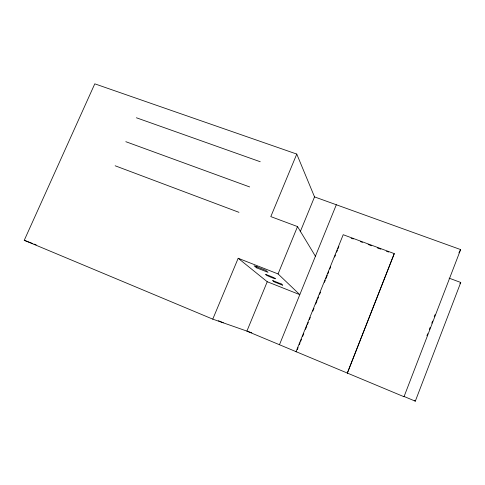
<?xml version="1.0" encoding="UTF-8"?>
<svg xmlns="http://www.w3.org/2000/svg" width="485" height="485" viewBox="0 0 485 485"><rect width="100%" height="100%" fill="white"/><g stroke="black" fill="none" stroke-linecap="round" stroke-linejoin="round"><path stroke-width="0.73" d="M394.269 253.613L347.345 373.074L394.269 253.613L343.204 234.71L296.032 351.692L296.426 351.819M251.776 332.801L212.769 319.142L24.25 240.293L94.787 83.832L296.765 154.078L314.535 196.898L460.629 249.581L404.011 396.73L403.641 396.3L415.312 401.168L460.75 282.476L449.104 278.147M426.915 335.82L427.728 333.71M429.352 329.491L430.165 327.381M431.789 323.162L432.602 321.052M434.22 316.832L435.033 314.723M297.275 349.709L298.123 347.606M299.257 344.799L300.106 342.695M300.67 341.288L301.518 339.185M302.652 336.378L303.786 333.571M305.483 329.357L306.896 325.847M307.466 324.447L308.314 322.337M309.442 319.53L310.291 317.426M312.837 311.109L313.971 308.302M315.668 304.089L317.087 300.585M317.651 299.178L318.5 297.075M319.633 294.268L320.482 292.158M324.441 282.337L325.289 280.227M325.859 278.827L327.272 275.316M327.836 273.91L328.684 271.806M329.818 268.999L330.667 266.895M334.632 257.068L335.481 254.964M336.608 252.151L337.457 250.048M338.027 248.647L338.876 246.538M279.463 344.738L336.317 204.755M212.769 319.142L238.183 258.275L267.235 281.736L299.803 294.662L278.069 273.934L297.517 226.58L270.806 216.607L296.765 154.078M300.209 231.842L314.535 196.898M267.235 281.736L246.895 331.14L404.011 396.73M256.486 267.793L254.104 265.774L265.841 270.387L268.023 272.327L256.486 267.793L257.044 266.435M458.913 252.849L460.629 249.581M459.938 283.64L460.75 282.476M136.382 117.764L260.239 161.741M125.809 141.687L249.648 186.937M351.17 238.19L353.292 238.972M360.355 241.585L362.471 242.373M368.121 244.464L371.655 245.774M377.306 247.865L380.834 249.175M386.484 251.266L388.606 252.048M115.151 165.779L238.972 212.333M24.25 240.293L32.689 243.549M34.096 244.088L36.205 244.907M238.183 258.275L278.069 273.934M218.438 320.743L223.318 322.786M414.384 400.422L415.312 401.168M297.517 226.58L315.414 256.219M265.713 274.613L267.75 275.874A5.347 0.382 22.4 0 0 274.959 278.675A5.347 0.382 22.4 0 0 272.188 276.959A5.347 0.382 22.4 0 0 265.713 274.613M281.276 283.967L272.625 280.542L274.14 281.84L282.688 285.228L281.276 283.967"/></g></svg>
